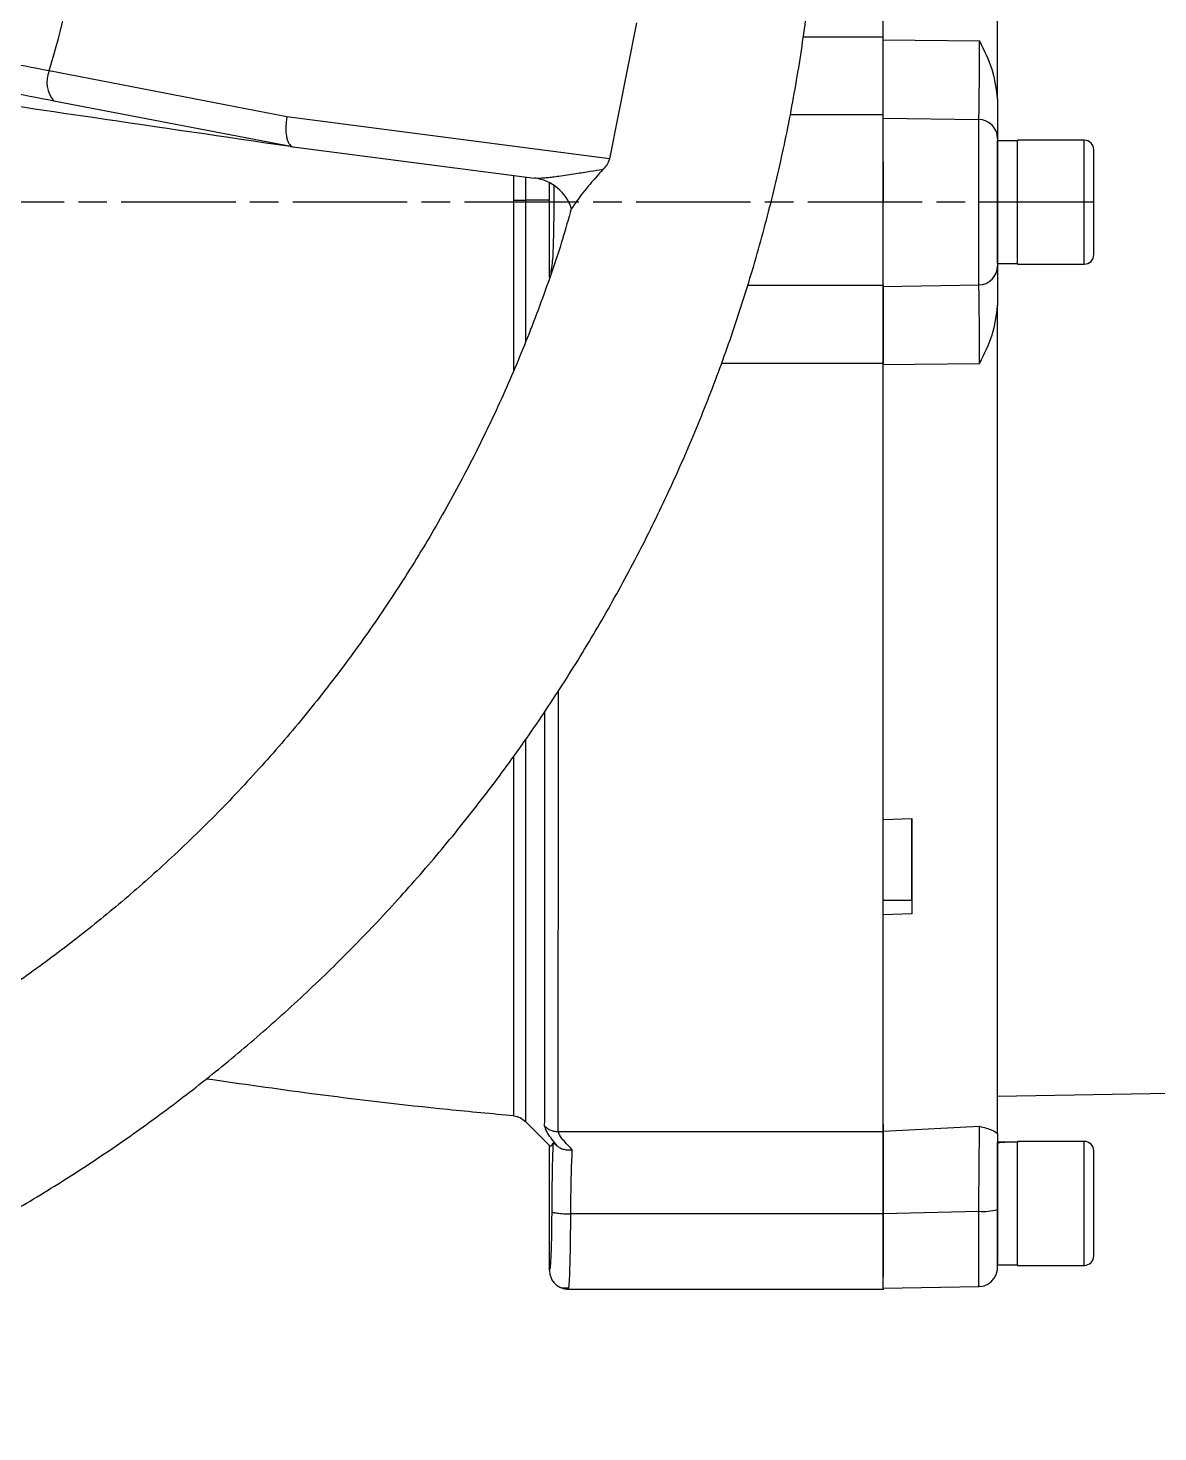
# Model space of a CAD drawing. Header units: millimetres. Extents: x 2251 to 4395, y 932 to 2449.
# Drawn here: x 3189.9 to 3308.4, y 1163.1 to 1310.3 of the extents above; entities that cross this region are included whole.
import ezdxf

# ---------------------------------------------------------------- set-up
doc = ezdxf.new("R2010")
doc.units = ezdxf.units.MM
doc.linetypes.add('AM_ISO08W050', pattern=[18, 12, -1.5, 3, -1.5])
doc.layers.add('AM_7', color=4, linetype='AM_ISO08W050', lineweight=25)

msp = doc.modelspace()

# ---------------------------------------------------------------- linework, layer by layer
at = {"color": 7, "linetype": 'Continuous', "lineweight": 25}
for p, q in [((3253.717, 1310.88), (3250.89, 1296.628)), ((3271.188, 1309.394), (3279.587, 1309.394)), ((3279.587, 1309.09), (3289.692, 1308.971)), ((3217.057, 1301.03), (3192.113, 1305.837)), ((3217.639, 1297.873), (3192.615, 1302.668)), ((3250.89, 1296.628), (3217.057, 1301.03)), ((3279.587, 1301.22), (3269.824, 1301.22)), ((3279.587, 1300.888), (3289.622, 1300.739)), ((3300.687, 1298.562), (3293.687, 1298.562)), ((3293.687, 1298.562), (3293.687, 1298.502)), ((3217.437, 1297.887), (3243.021, 1294.587)), ((3293.687, 1298.502), (3291.587, 1298.502)), ((3240.858, 1292.267), (3240.858, 1294.866)), ((3242.083, 1294.708), (3242.083, 1292.268)), ((3244.587, 1292.274), (3244.587, 1294.072)), ((3244.587, 1292.274), (3244.587, 1294.072)), ((3244.587, 1292.274), (3242.083, 1292.268)), ((3244.587, 1284.165), (3244.587, 1292.274)), ((3279.587, 1287.812), (3279.587, 1288.062)), ((3291.587, 1285.622), (3293.687, 1285.622)), ((3293.687, 1285.562), (3300.687, 1285.562)), ((3265.376, 1283.359), (3279.587, 1283.359)), ((3279.587, 1283.237), (3289.622, 1283.386)), ((3279.587, 1275.147), (3262.608, 1275.147)), ((3279.587, 1275.034), (3289.692, 1275.154)), ((3279.587, 1227.308), (3282.587, 1227.42)), ((3279.587, 1218.848), (3282.587, 1218.848)), ((3282.587, 1218.848), (3282.587, 1217.425)), ((3282.587, 1217.425), (3279.587, 1217.313)), ((3291.586, 1198.322), (3421.113, 1200.583)), ((3242.074, 1195.661), (3244.586, 1193.146)), ((3245.507, 1194.591), (3279.587, 1194.591)), ((3279.586, 1195.343), (3279.586, 1194.643)), ((3279.587, 1194.643), (3289.691, 1195.159)), ((3244.586, 1180.063), (3244.586, 1193.146)), ((3291.586, 1191.402), (3291.586, 1193.502)), ((3291.586, 1193.387), (3291.586, 1191.229)), ((3300.686, 1193.562), (3293.686, 1193.562)), ((3279.587, 1185.965), (3246.83, 1185.965)), ((3279.587, 1185.992), (3289.621, 1186.242)), ((3291.586, 1180.622), (3293.686, 1180.622)), ((3293.686, 1180.562), (3300.686, 1180.562)), ((3245.755, 1178.243), (3246.658, 1178.198)), ((3246.586, 1178.063), (3279.586, 1178.063)), ((3246.588, 1178.063), (3246.627, 1178.246)), ((3279.586, 1178.172), (3289.621, 1178.347))]:
    msp.add_line(p, q, dxfattribs=at)
at = {"color": 7, "linetype": 'Continuous', "lineweight": 25, "flags": 128}
for points in [[(3289.622, 1283.386), (3289.622, 1283.75), (3289.622, 1284.482), (3289.622, 1285.551), (3289.622, 1286.908), (3289.622, 1288.494), (3289.622, 1290.238), (3289.622, 1292.062), (3289.622, 1293.887), (3289.622, 1295.631), (3289.622, 1297.217), (3289.622, 1298.574), (3289.622, 1299.642), (3289.622, 1300.375), (3289.622, 1300.739)], [(3293.687, 1285.622), (3293.687, 1285.606), (3293.687, 1285.606), (3293.687, 1285.954), (3293.687, 1286.631), (3293.687, 1287.601), (3293.687, 1288.812), (3293.687, 1290.198), (3293.687, 1291.684), (3293.687, 1293.191), (3293.687, 1294.636), (3293.687, 1295.943), (3293.687, 1297.041), (3293.687, 1297.871), (3293.687, 1298.387), (3293.687, 1298.562), (3293.687, 1298.562)], [(3300.687, 1285.562), (3300.687, 1285.606), (3300.687, 1285.954), (3300.687, 1286.631), (3300.687, 1287.601), (3300.687, 1288.812), (3300.687, 1290.198), (3300.687, 1291.684), (3300.687, 1293.191), (3300.687, 1294.636), (3300.687, 1295.943), (3300.687, 1297.041), (3300.687, 1297.871), (3300.687, 1298.387), (3300.687, 1298.562)], [(3291.587, 1285.622), (3291.587, 1285.638), (3291.587, 1285.918), (3291.587, 1286.534), (3291.587, 1287.452), (3291.587, 1288.622), (3291.587, 1289.981), (3291.587, 1291.453), (3291.587, 1292.959), (3291.587, 1294.415), (3291.587, 1295.743), (3291.587, 1296.869), (3291.587, 1297.733), (3291.587, 1298.287), (3291.587, 1298.5), (3291.587, 1298.502)], [(3293.687, 1285.622), (3293.687, 1285.624), (3293.687, 1285.837), (3293.687, 1286.391), (3293.687, 1287.254), (3293.687, 1288.381), (3293.687, 1289.709), (3293.687, 1291.165), (3293.687, 1292.671), (3293.687, 1294.143), (3293.687, 1295.502), (3293.687, 1296.672), (3293.687, 1297.59), (3293.687, 1298.206), (3293.687, 1298.486), (3293.687, 1298.502)], [(3291.586, 1193.502), (3291.586, 1193.326), (3291.586, 1192.807), (3291.586, 1191.975), (3291.586, 1191.195)], [(3291.586, 1180.622), (3291.586, 1180.685), (3291.586, 1181.067), (3291.587, 1181.778), (3291.587, 1182.777), (3291.587, 1184.011), (3291.587, 1185.411), (3291.587, 1186.902), (3291.587, 1188.401), (3291.587, 1189.828), (3291.587, 1191.103), (3291.587, 1192.157), (3291.587, 1192.932), (3291.586, 1193.387)], [(3293.686, 1187.062), (3293.686, 1188.561), (3293.686, 1189.979), (3293.686, 1191.24), (3293.686, 1192.276), (3293.686, 1193.03), (3293.686, 1193.463), (3293.686, 1193.551), (3293.686, 1193.448)], [(3293.686, 1180.622), (3293.686, 1180.651), (3293.686, 1180.968), (3293.686, 1181.617), (3293.686, 1182.565), (3293.686, 1183.759), (3293.686, 1185.133), (3293.686, 1186.613), (3293.686, 1188.117), (3293.686, 1189.563), (3293.686, 1190.873), (3293.686, 1191.975), (3293.686, 1192.807), (3293.686, 1193.326), (3293.686, 1193.502)], [(3300.686, 1187.062), (3300.686, 1188.561), (3300.686, 1189.979), (3300.686, 1191.24), (3300.686, 1192.276), (3300.686, 1193.03), (3300.686, 1193.463), (3300.686, 1193.562)], [(3291.586, 1191.229), (3291.586, 1190.718), (3291.587, 1189.911), (3291.587, 1188.873), (3291.587, 1187.688), (3291.587, 1186.452), (3291.587, 1186.429)], [(3293.686, 1180.622), (3293.686, 1180.573), (3293.686, 1180.661), (3293.686, 1181.094), (3293.686, 1181.848), (3293.686, 1182.884), (3293.686, 1184.145), (3293.686, 1185.563), (3293.686, 1187.062)], [(3300.686, 1180.562), (3300.686, 1180.661), (3300.686, 1181.094), (3300.686, 1181.848), (3300.686, 1182.884), (3300.686, 1184.145), (3300.686, 1185.563), (3300.686, 1187.062)], [(3289.621, 1178.347), (3289.621, 1178.54), (3289.621, 1179.111), (3289.621, 1180.035), (3289.621, 1181.269), (3289.621, 1182.761), (3289.621, 1184.443), (3289.621, 1186.242)]]:
    msp.add_lwpolyline(points, dxfattribs=at)
at = {"color": 7, "linetype": 'Continuous', "lineweight": 25}
for centre, radius, start, end in [((3102.587, 1333.397), 93.672, 342.88971, 0.12059), ((3194.947, 1304.662), 3.068, 157.4808, 220.53113), ((3289.592, 1298.744), 1.995, 0.12481, 89.13021), ((3300.687, 1297.562), 1, 360, 90), ((3242.474, 1289.951), 4.668, 17.58427, 83.2716), ((3240.8, 1956.322), 664.054, 270.005021, 270.110676), ((3289.592, 1285.381), 1.995, 270.86979, 359.87519), ((3300.687, 1286.562), 1, 270, 360), ((3300.686, 1192.562), 1, 360, 90), ((3290.102, 1191.57), 5.35, 264.84154, 286.10398), ((3300.686, 1181.562), 1, 270, 360)]:
    msp.add_arc(centre, radius, start, end, dxfattribs=at)
for centre, major_axis, ratio, start_param, end_param in [((3244.586, 1292.062), (0, 98.916), 0.0000054, 4.6323855, 4.7145267), ((3244.706, 1292.07), (0.007, 98.975), 0.0349473, 3.1091985, 3.2162788), ((3291.586, 1187.062), (11.154, 0), 0.5773521, 1.4765232, 1.5707963), ((3293.686, 1187.062), (11.154, 0), 0.5773521, 1.5707963, 1.760193)]:
    msp.add_ellipse(centre, major_axis=major_axis, ratio=ratio, start_param=start_param, end_param=end_param, dxfattribs=at)
for points, knots in [([(3102.154, 1163.097), (3104.714, 1163.122), (3108.295, 1163.157), (3113.564, 1163.435), (3118.028, 1163.771), (3123.344, 1164.336), (3128.913, 1165.11), (3134.727, 1166.12), (3140.698, 1167.376), (3146.774, 1168.886), (3152.912, 1170.657), (3159.077, 1172.691), (3165.241, 1174.991), (3171.378, 1177.556), (3177.466, 1180.386), (3183.485, 1183.48), (3189.418, 1186.835), (3195.247, 1190.447), (3200.957, 1194.312), (3206.532, 1198.427), (3211.96, 1202.784), (3217.225, 1207.378), (3222.317, 1212.203), (3227.222, 1217.25), (3231.928, 1222.513), (3236.426, 1227.983), (3240.704, 1233.651), (3244.753, 1239.509), (3248.563, 1245.545), (3252.124, 1251.751), (3255.43, 1258.116), (3258.471, 1264.628), (3261.24, 1271.277), (3263.73, 1278.052), (3265.935, 1284.94), (3267.85, 1291.928), (3269.469, 1299.006), (3270.787, 1306.16), (3271.799, 1313.377), (3272.504, 1320.644), (3272.897, 1327.948), (3272.976, 1335.276), (3272.739, 1342.614), (3272.184, 1349.949), (3271.312, 1357.266), (3270.122, 1364.553), (3268.614, 1371.796), (3266.789, 1378.98), (3264.648, 1386.093), (3262.194, 1393.121), (3259.43, 1400.049), (3256.357, 1406.866), (3252.98, 1413.556), (3249.302, 1420.108), (3245.329, 1426.508), (3241.064, 1432.744), (3236.512, 1438.802), (3231.68, 1444.67), (3226.573, 1450.336), (3221.197, 1455.789), (3215.75, 1460.837), (3210.277, 1465.489), (3204.818, 1469.758), (3199.194, 1473.801), (3193.412, 1477.609), (3187.485, 1481.177), (3181.422, 1484.499), (3175.236, 1487.569), (3168.94, 1490.383), (3162.546, 1492.935), (3156.071, 1495.221), (3149.533, 1497.237), (3142.958, 1498.98), (3136.385, 1500.445), (3129.892, 1501.626), (3123.602, 1502.523), (3118.078, 1503.107), (3113.196, 1503.474), (3108.371, 1503.714), (3102.397, 1503.831), (3096.88, 1503.721), (3091.611, 1503.449), (3087.147, 1503.112), (3081.831, 1502.547), (3076.262, 1501.773), (3070.448, 1500.763), (3064.477, 1499.507), (3058.401, 1497.996), (3052.263, 1496.226), (3046.098, 1494.192), (3039.934, 1491.892), (3033.797, 1489.327), (3027.709, 1486.496), (3021.69, 1483.403), (3015.757, 1480.048), (3009.928, 1476.436), (3004.218, 1472.57), (2998.642, 1468.456), (2993.215, 1464.099), (2987.95, 1459.505), (2982.858, 1454.68), (2977.953, 1449.633), (2973.246, 1444.37), (2968.749, 1438.9), (2964.47, 1433.231), (2960.422, 1427.374), (2956.612, 1421.338), (2953.05, 1415.132), (2949.746, 1408.767), (2946.703, 1402.255), (2943.941, 1395.604), (2941.604, 1389.321), (2940.325, 1385.216), (2939.762, 1383.408)], [0, 0, 0, 0, 0.0102074, 0.014274, 0.021037, 0.0280561, 0.0355867, 0.0434511, 0.0515783, 0.0599113, 0.0684099, 0.0770439, 0.085791, 0.0946336, 0.1035582, 0.112554, 0.1216124, 0.1307262, 0.1398897, 0.1490979, 0.1583469, 0.1676331, 0.1769537, 0.1863062, 0.1956884, 0.2050985, 0.2145348, 0.2239961, 0.233481, 0.2429885, 0.2525178, 0.262068, 0.2716385, 0.2812287, 0.2908382, 0.3004664, 0.3101132, 0.3197782, 0.3294613, 0.3391624, 0.3488814, 0.3586183, 0.3683733, 0.3781464, 0.387938, 0.3977483, 0.4075776, 0.4174265, 0.4272956, 0.4371854, 0.4470968, 0.4570307, 0.4669882, 0.4769704, 0.486979, 0.4970156, 0.5070822, 0.5171812, 0.5273154, 0.5374882, 0.5477037, 0.5569145, 0.5661226, 0.5753266, 0.5845258, 0.5937191, 0.6029052, 0.6120821, 0.6212471, 0.6303962, 0.6395236, 0.6486197, 0.6576679, 0.6666375, 0.6754633, 0.6839789, 0.6919633, 0.6976055, 0.7035012, 0.7112199, 0.7214273, 0.7254939, 0.7322569, 0.739276, 0.7468066, 0.754671, 0.7627982, 0.7711312, 0.7796298, 0.7882638, 0.7970109, 0.8058535, 0.8147781, 0.8237739, 0.8328323, 0.8419461, 0.8511096, 0.8603178, 0.8695668, 0.878853, 0.8881736, 0.8975261, 0.9069083, 0.9163184, 0.9257547, 0.935216, 0.9447009, 0.9542084, 0.9637377, 0.9732879, 0.9828584, 0.9924486, 1, 1, 1, 1]), ([(3279.587, 1309.394), (3279.587, 1312.689), (3279.587, 1319.277), (3279.587, 1328.83), (3279.587, 1338.011), (3279.587, 1346.721), (3279.587, 1354.834), (3279.587, 1361.57), (3279.587, 1365.25), (3279.587, 1366.724)], [0, 0, 0, 0, 0.149957, 0.2999139, 0.4498709, 0.5998278, 0.7497848, 0.8997417, 1, 1, 1, 1]), ([(3192.113, 1305.837), (3190.436, 1306.154), (3187.142, 1306.775), (3182.07, 1307.78), (3177.108, 1308.792), (3173.837, 1309.484), (3172.234, 1309.823)], [0, 0, 0, 0, 0.2645644, 0.5194287, 0.7645782, 1, 1, 1, 1]), ([(3279.587, 1300.888), (3279.587, 1301.115), (3279.587, 1301.567), (3279.587, 1303.445), (3279.587, 1305.99), (3279.587, 1308.056), (3279.587, 1309.09)], [0, 0, 0, 0, 0.25006523, 0.49944561, 0.74938637, 1, 1, 1, 1]), ([(3289.622, 1300.739), (3289.628, 1300.836), (3289.639, 1301.02), (3289.651, 1301.622), (3289.661, 1302.237), (3289.669, 1302.779), (3289.681, 1303.874), (3289.689, 1305.833), (3289.691, 1307.94), (3289.692, 1308.971)], [0, 0, 0, 0, 0.14905892, 0.28448604, 0.36525303, 0.43740721, 0.50045229, 0.75546744, 1, 1, 1, 1]), ([(3289.692, 1308.971), (3290.179, 1308), (3291.149, 1306.066), (3291.441, 1303.92), (3291.587, 1302.852)], [0, 0, 0, 0, 0.5024427, 1, 1, 1, 1]), ([(3192.615, 1302.668), (3190.947, 1302.991), (3187.609, 1303.638), (3182.373, 1304.701), (3177.028, 1305.819), (3173.423, 1306.604), (3171.615, 1306.998)], [0, 0, 0, 0, 0.2492462, 0.4987214, 0.7485201, 1, 1, 1, 1]), ([(3217.437, 1297.887), (3210.535, 1298.901), (3198.211, 1300.711), (3185.814, 1302.533), (3180.359, 1303.334)], [0, 0, 0, 0, 0.5600003, 1, 1, 1, 1]), ([(3291.587, 1302.852), (3291.587, 1302.299), (3291.587, 1301.198), (3291.587, 1299.978), (3291.587, 1299.092), (3291.587, 1298.863), (3291.587, 1298.748)], [0, 0, 0, 0, 0.250755, 0.4999887, 0.7492331, 1, 1, 1, 1]), ([(3217.057, 1301.03), (3217.051, 1300.992), (3217.031, 1300.882), (3216.977, 1300.515), (3216.923, 1299.819), (3216.978, 1299.07), (3217.119, 1298.528), (3217.309, 1298.094), (3217.509, 1297.96), (3217.639, 1297.873)], [0, 0, 0, 0, 0.0260714, 0.0753362, 0.2510277, 0.500322, 0.6321631, 0.7609986, 1, 1, 1, 1]), ([(3279.587, 1287.974), (3279.587, 1288.348), (3279.587, 1289.626), (3279.587, 1292.328), (3279.587, 1295.557), (3279.587, 1298.376), (3279.587, 1300.482), (3279.587, 1300.974), (3279.587, 1301.22)], [0, 0, 0, 0, 0.0763206, 0.2610565, 0.4457924, 0.6305282, 0.8152641, 1, 1, 1, 1]), ([(3217.639, 1297.873), (3217.645, 1297.87), (3217.658, 1297.864), (3217.641, 1297.862), (3217.572, 1297.868), (3217.488, 1297.88), (3217.437, 1297.887)], [0, 0, 0, 0, 0.1147934, 0.2642503, 0.5426543, 1, 1, 1, 1]), ([(3301.687, 1286.562), (3301.687, 1286.635), (3301.687, 1286.748), (3301.687, 1287.434), (3301.687, 1288.144), (3301.687, 1289.025), (3301.687, 1290.306), (3301.687, 1292.062), (3301.687, 1293.818), (3301.687, 1295.099), (3301.687, 1295.98), (3301.687, 1296.69), (3301.687, 1297.375), (3301.687, 1297.488), (3301.687, 1297.562)], [0, 0, 0, 0, 0.1197284, 0.1841803, 0.25, 0.3158197, 0.3802716, 0.5, 0.6197284, 0.6841803, 0.75, 0.8158197, 0.8802716, 1, 1, 1, 1]), ([(3250.89, 1296.628), (3250.837, 1296.472), (3250.708, 1296.092), (3250.434, 1295.732), (3250.252, 1295.53), (3250.204, 1295.477)], [0, 0, 0, 0, 0.3410071, 0.8286347, 1, 1, 1, 1]), ([(3279.587, 1296.062), (3279.587, 1296.177), (3279.587, 1296.44), (3279.587, 1296.079), (3279.587, 1295.149), (3279.587, 1293.73), (3279.587, 1292.618), (3279.587, 1292.062)], [0, 0, 0, 0, 0.1621533, 0.371615, 0.5810766, 0.7905383, 1, 1, 1, 1]), ([(3250.204, 1295.477), (3249.761, 1295.407), (3248.797, 1295.254), (3247.234, 1295.014), (3245.92, 1294.808), (3244.941, 1294.678), (3244.377, 1294.614), (3243.85, 1294.571), (3243.375, 1294.551), (3243.129, 1294.576), (3243.021, 1294.587)], [0, 0, 0, 0, 0.1610959, 0.3500594, 0.5867226, 0.6799971, 0.7629362, 0.835774, 0.9281692, 1, 1, 1, 1]), ([(3250.204, 1295.477), (3249.741, 1294.968), (3248.69, 1293.812), (3247.639, 1292.455), (3247.079, 1291.625), (3246.936, 1291.381), (3246.923, 1291.359), (3246.924, 1291.361), (3246.924, 1291.362)], [0, 0, 0, 0, 0.296932, 0.6736495, 0.8400755, 0.9606673, 0.9947876, 1, 1, 1, 1]), ([(3245.04, 1293.784), (3245.044, 1293.233), (3245.053, 1291.838), (3245.033, 1289.479), (3244.984, 1287.387), (3244.914, 1285.881), (3244.862, 1285.533), (3244.834, 1285.343)], [0, 0, 0, 0, 0.1446681, 0.3655212, 0.6066409, 0.7853277, 1, 1, 1, 1]), ([(3246.884, 1291.369), (3246.583, 1290.307), (3245.647, 1287.002), (3243.74, 1281.551), (3241.182, 1275.023), (3238.297, 1268.612), (3235.112, 1262.324), (3231.624, 1256.175), (3227.839, 1250.179), (3223.762, 1244.35), (3219.399, 1238.701), (3214.756, 1233.246), (3209.837, 1227.996), (3204.827, 1223.14), (3199.772, 1218.668), (3194.714, 1214.57), (3189.486, 1210.696), (3184.099, 1207.054), (3178.563, 1203.651), (3172.89, 1200.493), (3167.093, 1197.586), (3161.185, 1194.935), (3155.182, 1192.546), (3149.099, 1190.424), (3142.96, 1188.571), (3136.792, 1186.993), (3130.648, 1185.694), (3124.639, 1184.682), (3119.072, 1183.971), (3114.227, 1183.526), (3109.757, 1183.248), (3105.852, 1183.11), (3103.253, 1183.101), (3102.205, 1183.097)], [0, 0, 0, 0, 0.0170783, 0.0531439, 0.089298, 0.1255445, 0.1618882, 0.1983346, 0.2348901, 0.2715626, 0.3083611, 0.3452967, 0.3823824, 0.4196345, 0.4532144, 0.4867833, 0.5203362, 0.5538698, 0.5873798, 0.6208602, 0.654303, 0.6876965, 0.7210233, 0.7542563, 0.7873511, 0.8202281, 0.8527303, 0.8844984, 0.9144909, 0.939551, 0.9597807, 0.9837802, 1, 1, 1, 1]), ([(3240.858, 1274.444), (3240.858, 1277.392), (3240.858, 1283.294), (3240.858, 1289.274), (3240.858, 1292.267)], [0, 0, 0, 0, 0.4994879, 1, 1, 1, 1]), ([(3242.083, 1292.268), (3242.083, 1289.11), (3242.083, 1284.144), (3242.083, 1279.248), (3242.083, 1277.466)], [0, 0, 0, 0, 0.63598219, 1, 1, 1, 1]), ([(3244.834, 1285.343), (3244.815, 1285.259), (3244.781, 1285.1), (3244.748, 1284.754), (3244.732, 1284.589)], [0, 0, 0, 0, 0.5255504, 1, 1, 1, 1]), ([(3291.587, 1285.377), (3291.587, 1285.262), (3291.587, 1285.033), (3291.587, 1284.147), (3291.587, 1282.927), (3291.587, 1281.825), (3291.587, 1281.273)], [0, 0, 0, 0, 0.2507669, 0.5000113, 0.749245, 1, 1, 1, 1]), ([(3279.587, 1275.034), (3279.587, 1276.067), (3279.587, 1278.128), (3279.587, 1280.673), (3279.587, 1282.554), (3279.587, 1283.009), (3279.587, 1283.237)], [0, 0, 0, 0, 0.25004665, 0.49944856, 0.74939592, 1, 1, 1, 1]), ([(3289.692, 1275.154), (3289.691, 1276.188), (3289.69, 1277.58), (3289.685, 1279.115), (3289.681, 1279.995), (3289.675, 1280.834), (3289.665, 1281.66), (3289.652, 1282.443), (3289.639, 1283.105), (3289.628, 1283.289), (3289.622, 1283.386)], [0, 0, 0, 0, 0.2442896, 0.3290361, 0.4144898, 0.500125, 0.5979924, 0.7157703, 0.8510724, 1, 1, 1, 1]), ([(3291.587, 1281.273), (3291.441, 1280.205), (3291.149, 1278.058), (3290.179, 1276.125), (3289.692, 1275.154)], [0, 0, 0, 0, 0.4975573, 1, 1, 1, 1]), ([(3245.507, 1194.591), (3245.508, 1195.198), (3245.51, 1196.398), (3245.514, 1199.163), (3245.517, 1202.53), (3245.521, 1206.916), (3245.524, 1212.456), (3245.528, 1219.255), (3245.531, 1226.64), (3245.533, 1233.819), (3245.534, 1238.737), (3245.535, 1240.841)], [0, 0, 0, 0, 0.1074926, 0.2126392, 0.3154396, 0.4158938, 0.5461536, 0.6722446, 0.7941664, 0.9119185, 1, 1, 1, 1]), ([(3244.092, 1195.169), (3244.093, 1195.725), (3244.095, 1196.817), (3244.098, 1199.261), (3244.102, 1202.162), (3244.104, 1205.497), (3244.107, 1209.173), (3244.11, 1213.726), (3244.113, 1219.239), (3244.116, 1225.753), (3244.119, 1232.189), (3244.12, 1236.611), (3244.121, 1238.681)], [0, 0, 0, 0, 0.1035581, 0.2035099, 0.2998551, 0.392593, 0.4817231, 0.567245, 0.6887335, 0.8021064, 0.9073615, 1, 1, 1, 1]), ([(3242.081, 1235.73), (3242.081, 1234.162), (3242.081, 1230.026), (3242.08, 1223.966), (3242.08, 1217.569), (3242.079, 1211.913), (3242.078, 1207.022), (3242.077, 1202.949), (3242.076, 1199.741), (3242.075, 1197.393), (3242.075, 1196.065), (3242.074, 1195.515), (3242.074, 1195.67), (3242.074, 1195.674)], [0, 0, 0, 0, 0.0633626, 0.1671091, 0.2708556, 0.3746022, 0.4783487, 0.5820952, 0.6858417, 0.7895882, 0.8933347, 0.9970812, 1, 1, 1, 1]), ([(3240.848, 1196.249), (3240.848, 1196.246), (3240.848, 1196.132), (3240.849, 1196.533), (3240.85, 1197.464), (3240.85, 1199.01), (3240.851, 1200.992), (3240.852, 1203.351), (3240.852, 1206.1), (3240.853, 1209.205), (3240.854, 1212.616), (3240.854, 1215.413), (3240.854, 1217.429), (3240.855, 1218.617), (3240.855, 1219.802), (3240.855, 1220.981), (3240.855, 1222.152), (3240.855, 1223.312), (3240.856, 1226.396), (3240.856, 1229.833), (3240.856, 1233.23), (3240.856, 1233.958)], [0, 0, 0, 0, 0.0029077, 0.0949925, 0.1832887, 0.2677958, 0.3485137, 0.4254418, 0.4985799, 0.5759913, 0.6486482, 0.7165502, 0.7383478, 0.7596059, 0.7803246, 0.8005039, 0.8201437, 0.839244, 0.8578049, 0.9695111, 1, 1, 1, 1]), ([(3282.587, 1218.848), (3282.587, 1220.418), (3282.587, 1223.126), (3282.587, 1226.149), (3282.587, 1227.42)], [0, 0, 0, 0, 0.5796371, 1, 1, 1, 1]), ([(3208.593, 1200.142), (3212.275, 1199.616), (3220.711, 1198.412), (3231.469, 1197.14), (3238.551, 1196.489), (3240.851, 1196.278)], [0, 0, 0, 0, 0.34342, 0.7867455, 1, 1, 1, 1]), ([(3240.848, 1196.239), (3241.079, 1196.196), (3241.541, 1196.109), (3241.9, 1195.807), (3242.08, 1195.655)], [0, 0, 0, 0, 0.5000711, 1, 1, 1, 1]), ([(3245.397, 1193.098), (3245.018, 1193.578), (3244.282, 1194.512), (3244.154, 1194.954), (3244.092, 1195.169)], [0, 0, 0, 0, 0.5146876, 1, 1, 1, 1]), ([(3244.092, 1195.169), (3244.189, 1195.083), (3244.384, 1194.911), (3244.736, 1194.731), (3245.115, 1194.613), (3245.377, 1194.599), (3245.507, 1194.591)], [0, 0, 0, 0, 0.2475722, 0.5, 0.7524278, 1, 1, 1, 1]), ([(3246.992, 1192.693), (3246.575, 1193.121), (3245.749, 1193.97), (3245.587, 1194.386), (3245.507, 1194.591)], [0, 0, 0, 0, 0.5050283, 1, 1, 1, 1]), ([(3279.587, 1185.992), (3279.587, 1187.037), (3279.587, 1189.126), (3279.587, 1191.774), (3279.587, 1193.796), (3279.587, 1194.36), (3279.587, 1194.643)], [0, 0, 0, 0, 0.2500652, 0.4994456, 0.7493864, 1, 1, 1, 1]), ([(3289.621, 1186.242), (3289.627, 1186.883), (3289.638, 1188.106), (3289.651, 1189.585), (3289.661, 1190.674), (3289.669, 1191.44), (3289.68, 1192.728), (3289.689, 1194.308), (3289.69, 1194.88), (3289.691, 1195.159)], [0, 0, 0, 0, 0.1490589, 0.284486, 0.365253, 0.4374072, 0.5004523, 0.7554674, 1, 1, 1, 1]), ([(3289.691, 1195.159), (3290.179, 1195.023), (3291.148, 1194.75), (3291.441, 1194.509), (3291.587, 1194.389)], [0, 0, 0, 0, 0.5024427, 1, 1, 1, 1]), ([(3291.587, 1194.389), (3291.587, 1193.855), (3291.587, 1192.79), (3291.587, 1190.833), (3291.587, 1188.705), (3291.587, 1187.19), (3291.587, 1186.43)], [0, 0, 0, 0, 0.250755, 0.4999887, 0.7492331, 1, 1, 1, 1]), ([(3244.957, 1193.37), (3244.941, 1192.89), (3244.909, 1191.928), (3244.872, 1190.189), (3244.844, 1188.28), (3244.836, 1186.899), (3244.832, 1186.209)], [0, 0, 0, 0, 0.2423696, 0.4853152, 0.7431963, 1, 1, 1, 1]), ([(3244.957, 1193.37), (3244.977, 1193.38), (3245.009, 1193.394), (3245.172, 1193.286), (3245.303, 1193.181), (3245.382, 1193.111), (3245.397, 1193.098)], [0, 0, 0, 0, 0.5019977, 0.7519527, 0.9535485, 1, 1, 1, 1]), ([(3245.397, 1193.098), (3245.495, 1193.023), (3245.697, 1192.868), (3246.088, 1192.727), (3246.528, 1192.655), (3246.837, 1192.68), (3246.992, 1192.693)], [0, 0, 0, 0, 0.2386671, 0.4926942, 0.7442037, 1, 1, 1, 1]), ([(3246.83, 1185.965), (3246.835, 1186.582), (3246.845, 1187.841), (3246.879, 1189.635), (3246.927, 1191.33), (3246.97, 1192.233), (3246.992, 1192.693)], [0, 0, 0, 0, 0.2356127, 0.4808109, 0.7356041, 1, 1, 1, 1]), ([(3301.686, 1187.062), (3301.686, 1187.754), (3301.686, 1188.818), (3301.686, 1190.099), (3301.686, 1190.98), (3301.686, 1191.69), (3301.686, 1192.375), (3301.686, 1192.488), (3301.686, 1192.562)], [0, 0, 0, 0, 0.2394568, 0.3683607, 0.5, 0.6316393, 0.7605432, 1, 1, 1, 1]), ([(3279.586, 1191.062), (3279.586, 1191.177), (3279.586, 1191.44), (3279.586, 1191.079), (3279.586, 1190.149), (3279.586, 1188.73), (3279.586, 1187.618), (3279.586, 1187.062)], [0, 0, 0, 0, 0.1621502, 0.3716126, 0.5810751, 0.7905375, 1, 1, 1, 1]), ([(3301.686, 1181.562), (3301.686, 1181.635), (3301.686, 1181.748), (3301.686, 1182.434), (3301.686, 1183.144), (3301.686, 1184.025), (3301.686, 1185.306), (3301.686, 1186.37), (3301.686, 1187.062)], [0, 0, 0, 0, 0.2394568, 0.3683607, 0.5, 0.6316393, 0.7605432, 1, 1, 1, 1]), ([(3244.832, 1186.209), (3244.825, 1185.375), (3244.811, 1183.709), (3244.753, 1181.696), (3244.676, 1180.313), (3244.616, 1180.146), (3244.586, 1180.063)], [0, 0, 0, 0, 0.2501088, 0.5000493, 0.7500207, 1, 1, 1, 1]), ([(3244.832, 1186.209), (3244.867, 1186.179), (3244.94, 1186.117), (3245.408, 1186.035), (3246.073, 1185.978), (3246.584, 1185.969), (3246.83, 1185.965)], [0, 0, 0, 0, 0.2409388, 0.5005407, 0.7598409, 1, 1, 1, 1]), ([(3246.627, 1178.246), (3246.634, 1178.271), (3246.655, 1178.344), (3246.698, 1178.964), (3246.756, 1180.322), (3246.81, 1182.812), (3246.824, 1184.936), (3246.83, 1185.965)], [0, 0, 0, 0, 0.0675681, 0.1998133, 0.4374294, 0.7275623, 1, 1, 1, 1]), ([(3279.586, 1178.066), (3279.586, 1178.065), (3279.586, 1177.871), (3279.586, 1178.555), (3279.586, 1180.158), (3279.587, 1182.783), (3279.587, 1184.905), (3279.587, 1185.965)], [0, 0, 0, 0, 0.00146, 0.251095, 0.50073, 0.750365, 1, 1, 1, 1]), ([(3291.587, 1186.43), (3291.587, 1185.611), (3291.587, 1183.973), (3291.587, 1182.04), (3291.587, 1180.922), (3291.586, 1180.769), (3291.586, 1180.756)], [0, 0, 0, 0, 0.3230439, 0.6460878, 0.9691318, 1, 1, 1, 1]), ([(3279.586, 1183.062), (3279.586, 1183.018), (3279.586, 1181.953), (3279.586, 1180.512), (3279.586, 1179.687), (3279.586, 1179.369)], [0, 0, 0, 0, 0.0255431, 0.6246336, 1, 1, 1, 1]), ([(3244.586, 1180.063), (3244.606, 1179.847), (3244.639, 1179.493), (3244.857, 1179.03), (3245.125, 1178.67), (3245.471, 1178.386), (3245.951, 1178.13), (3246.337, 1178.089), (3246.588, 1178.063)], [0, 0, 0, 0, 0.2060336, 0.3367467, 0.4847907, 0.6326865, 0.7619928, 1, 1, 1, 1]), ([(3289.615, 1178.375), (3289.691, 1178.368), (3289.996, 1178.34), (3290.473, 1178.527), (3290.943, 1178.846), (3291.249, 1179.209), (3291.434, 1179.553), (3291.53, 1179.851), (3291.572, 1180.078), (3291.584, 1180.228), (3291.586, 1180.304), (3291.586, 1180.334), (3291.586, 1180.339), (3291.586, 1180.341), (3291.586, 1180.343), (3291.586, 1180.345), (3291.586, 1180.347), (3291.586, 1180.357), (3291.586, 1180.426), (3291.586, 1180.676), (3291.586, 1180.756)], [0, 0, 0, 0, 0.0427535, 0.1716137, 0.274933, 0.3619927, 0.4349672, 0.4936953, 0.5372005, 0.5648057, 0.5779833, 0.5802423, 0.5811791, 0.5818638, 0.5828222, 0.5846676, 0.5898798, 0.6180464, 0.8773136, 1, 1, 1, 1]), ([(3245.859, 1178.238), (3245.947, 1178.202), (3246.198, 1178.098), (3246.451, 1178.154), (3246.616, 1178.19)], [0, 0, 0, 0, 0.3495315, 1, 1, 1, 1])]:
    msp.add_open_spline(points, degree=3, knots=knots, dxfattribs=at)
for points in [[(3291.587, 1302.852), (3291.587, 1306.503), (3291.587, 1313.807), (3291.587, 1324.45), (3291.587, 1334.693), (3291.587, 1344.394), (3291.587, 1353.433), (3291.587, 1361.695), (3291.587, 1369.076), (3291.587, 1375.481), (3291.587, 1380.836), (3291.587, 1385.044), (3291.587, 1388.164), (3291.587, 1389.212), (3291.587, 1389.736)], [(3279.587, 1309.09), (3279.587, 1312.004), (3279.587, 1317.832), (3279.587, 1326.326), (3279.587, 1334.555), (3279.587, 1342.426), (3279.587, 1349.927), (3279.587, 1354.52), (3279.587, 1356.817)], [(3279.587, 1301.22), (3279.587, 1301.446), (3279.587, 1301.9), (3279.587, 1303.777), (3279.587, 1306.311), (3279.587, 1308.367), (3279.587, 1309.394)], [(3279.587, 1292.062), (3279.587, 1293.138), (3279.587, 1295.289), (3279.587, 1298.075), (3279.587, 1300.161), (3279.587, 1300.646), (3279.587, 1300.888)], [(3291.587, 1298.748), (3291.587, 1298.582), (3291.587, 1298.249), (3291.587, 1296.675), (3291.587, 1294.544), (3291.587, 1292.89), (3291.587, 1292.062)], [(3279.587, 1283.237), (3279.587, 1283.479), (3279.587, 1283.963), (3279.587, 1286.05), (3279.587, 1288.836), (3279.587, 1290.987), (3279.587, 1292.062)], [(3291.587, 1292.062), (3291.587, 1291.235), (3291.587, 1289.581), (3291.587, 1287.45), (3291.587, 1285.876), (3291.587, 1285.543), (3291.587, 1285.377)], [(3279.587, 1283.359), (3279.587, 1283.128), (3279.587, 1282.666), (3279.587, 1280.777), (3279.587, 1278.234), (3279.587, 1276.176), (3279.587, 1275.147)], [(3291.587, 1194.389), (3291.587, 1194.913), (3291.587, 1195.961), (3291.587, 1199.081), (3291.587, 1203.289), (3291.587, 1208.644), (3291.587, 1215.049), (3291.587, 1222.43), (3291.587, 1230.692), (3291.587, 1239.731), (3291.587, 1249.432), (3291.587, 1259.675), (3291.587, 1270.318), (3291.587, 1277.621), (3291.587, 1281.273)], [(3279.587, 1194.591), (3279.587, 1195.278), (3279.587, 1196.651), (3279.587, 1199.971), (3279.587, 1204.175), (3279.587, 1209.311), (3279.587, 1215.3), (3279.587, 1222.088), (3279.587, 1229.601), (3279.587, 1237.763), (3279.587, 1246.488), (3279.587, 1255.689), (3279.587, 1265.256), (3279.587, 1271.85), (3279.587, 1275.147)], [(3279.587, 1227.308), (3279.587, 1229.605), (3279.587, 1234.198), (3279.587, 1241.699), (3279.587, 1249.57), (3279.587, 1257.799), (3279.587, 1266.293), (3279.587, 1272.121), (3279.587, 1275.034)], [(3279.587, 1218.848), (3279.587, 1220.423), (3279.587, 1223.571), (3279.587, 1227.086), (3279.587, 1228.843)], [(3282.587, 1227.42), (3282.587, 1225.664), (3282.587, 1222.154), (3282.587, 1219.001), (3282.587, 1217.425)], [(3279.587, 1194.643), (3279.587, 1195.231), (3279.587, 1196.406), (3279.587, 1199.159), (3279.587, 1202.606), (3279.587, 1206.807), (3279.587, 1211.652), (3279.587, 1215.426), (3279.587, 1217.313)], [(3279.587, 1194.591), (3279.587, 1194.309), (3279.587, 1193.745), (3279.587, 1191.728), (3279.587, 1189.09), (3279.587, 1187.007), (3279.587, 1185.965)], [(3279.586, 1187.062), (3279.586, 1186.505), (3279.586, 1185.392), (3279.586, 1183.987), (3279.586, 1183.004), (3279.586, 1182.876), (3279.586, 1182.812)], [(3279.586, 1178.172), (3279.586, 1178.285), (3279.586, 1178.513), (3279.586, 1180.277), (3279.587, 1182.83), (3279.587, 1184.938), (3279.587, 1185.992)]]:
    msp.add_open_spline(points, degree=3, dxfattribs=at)
at = {"layer": 'AM_7'}
msp.add_line((3301.687, 1292.062), (3091.864, 1292.062), dxfattribs=at)

doc.saveas('drawing.dxf')
